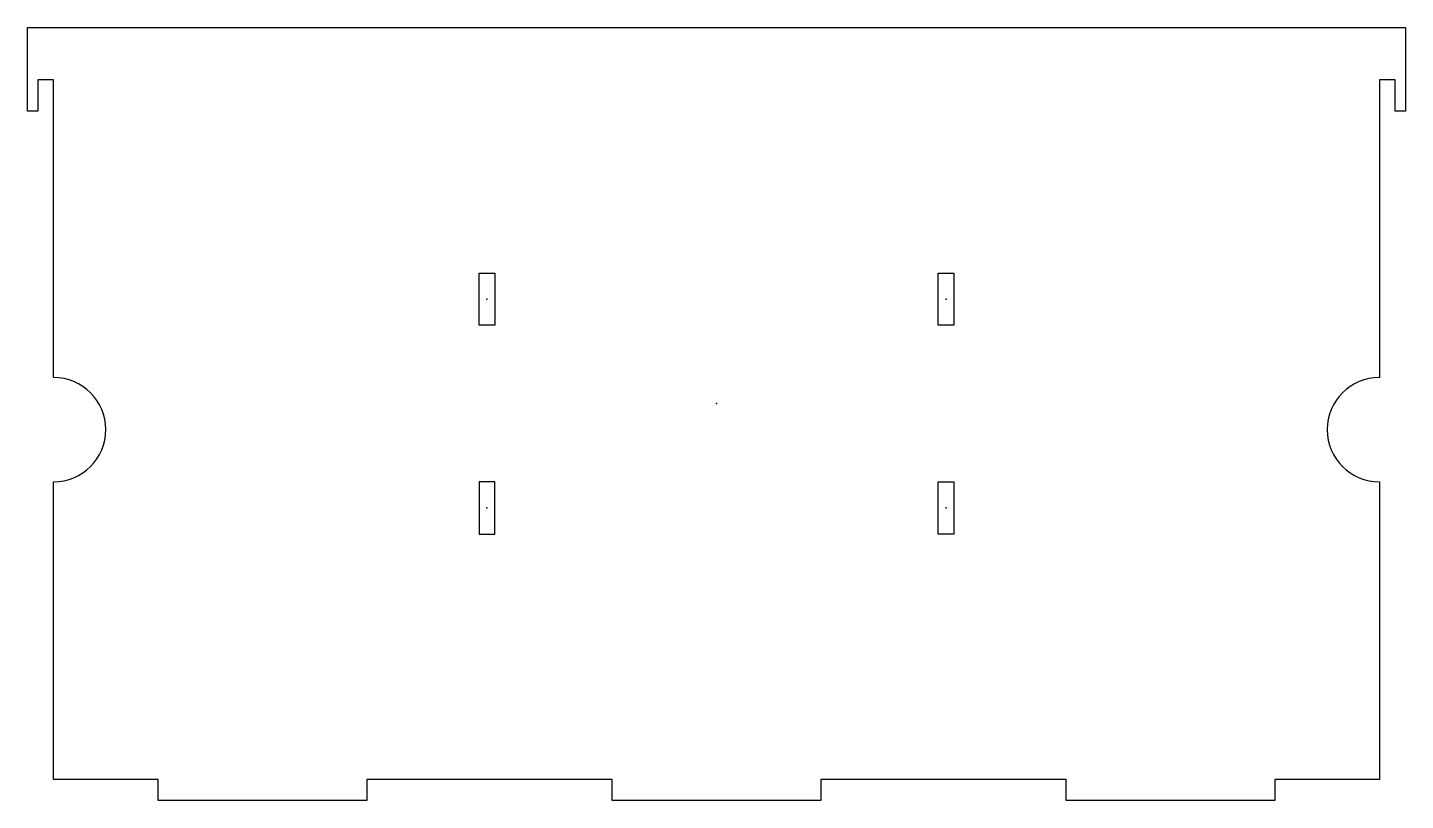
# Model space of a CAD drawing. Header units: millimetres. Extents: x -136 to -4, y 1 to 75.
import ezdxf

# ---------------------------------------------------------------- set-up
doc = ezdxf.new("R2010")
doc.units = ezdxf.units.MM
doc.layers.get('0').update_dxf_attribs({"linetype": 'CONTINUOUS'})

msp = doc.modelspace()

# ---------------------------------------------------------------- linework, layer by layer
msp.add_lwpolyline([(-6.5, 41.5, 1), (-6.5, 31.5), (-6.5, 3), (-16.5, 3), (-16.5, 1), (-36.5, 1), (-36.5, 3), (-60, 3), (-60, 1), (-80, 1), (-80, 3), (-103.5, 3), (-103.5, 1), (-123.5, 1), (-123.5, 3), (-133.5, 3), (-133.5, 31.5, 1), (-133.5, 41.5), (-133.5, 70), (-135, 70), (-135, 67), (-136, 67), (-136, 75), (-4, 75), (-4, 67), (-5, 67), (-5, 70), (-6.5, 70)], format="xyb", close=True)
for points in [[(-91.25, 46.5), (-92.75, 46.5), (-92.75, 51.5), (-91.25, 51.5)], [(-47.25, 46.5), (-48.75, 46.5), (-48.75, 51.5), (-47.25, 51.5)], [(-92.75, 26.5), (-91.25, 26.5), (-91.25, 31.5), (-92.75, 31.5)], [(-47.25, 26.5), (-48.75, 26.5), (-48.75, 31.5), (-47.25, 31.5)]]:
    msp.add_lwpolyline(points, close=True)
msp.add_arc((-6.5, 36.5), 5, 90, 270)
for p in [(-92, 49), (-48, 49), (-70, 39), (-92, 29), (-48, 29)]:
    msp.add_point(p)

doc.saveas('drawing.dxf')
